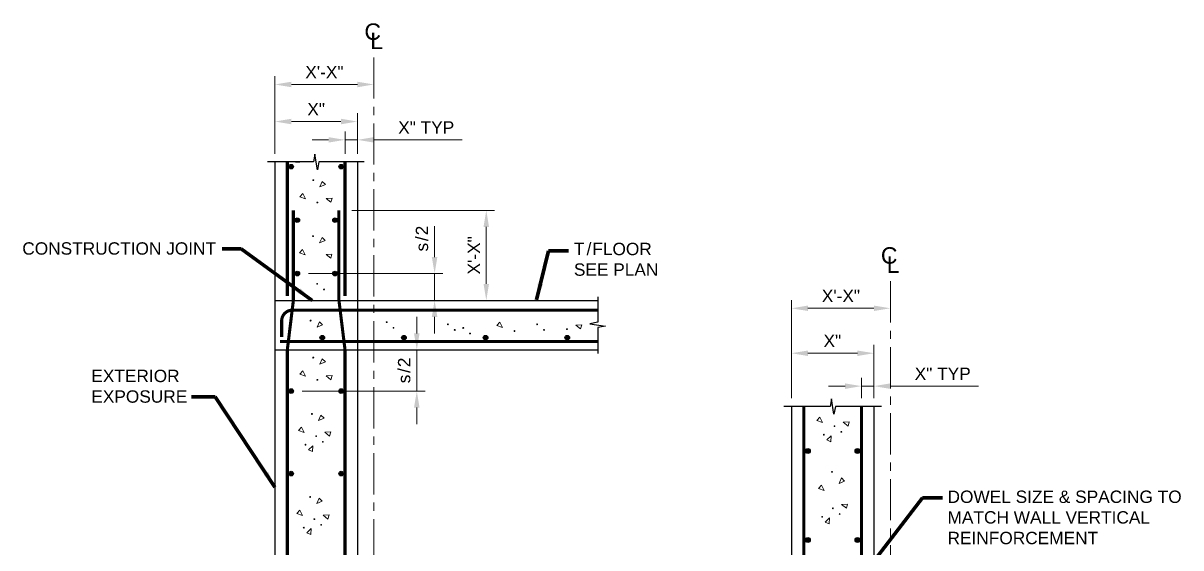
# Model space of a CAD drawing. Header units: inches. Extents: x -919 to -774, y 1785 to 1944.
# Drawn here: x -915.3 to -774.8, y 1880 to 1943.7 of the extents above; entities that cross this region are included whole.
import ezdxf

# ---------------------------------------------------------------- set-up
doc = ezdxf.new("R2010")
doc.units = ezdxf.units.IN
doc.header["$LTSCALE"] = 5
doc.header["$MEASUREMENT"] = 0
doc.linetypes.add('CENTER', pattern=[2, 1.25, -0.25, 0.25, -0.25])
doc.linetypes.add('HIDDEN', pattern=[0.375, 0.25, -0.125])
for name, color, linetype, lineweight in [('S-ANNO-DIMS', 1, 'Continuous', 20), ('S-ANNO-TEXT', 7, 'Continuous', 20), ('S-DETL', 3, 'Continuous', 30), ('S-DETL-PATT', 7, 'Continuous', 15), ('S-GRID', 9, 'CENTER', 20)]:
    doc.layers.add(name, color=color, linetype=linetype, lineweight=lineweight)
doc.styles.add('Romans', font='arial.ttf')
doc.dimstyles.get("Standard").update_dxf_attribs({"dimtxt": 0.18, "dimasz": 0.18, "dimexe": 0.18, "dimexo": 0.0625, "dimgap": 0.09, "dimtad": 0, "dimtih": 1, "dimtoh": 1, "dimdec": 4, "dimzin": 0, "dimdsep": 46, "dimtxsty": 'Standard', "dimcen": 0.09, "dimadec": 0, "dimazin": 0, "dimtfac": 1, "dimtdec": 4, "dimtofl": 0, "dimtmove": 0, "dimatfit": 3, "dimfxl": 1, "dimtolj": 1, "dimtzin": 0, "dimarcsym": 0})

# ---------------------------------------------------------------- blocks, each defined once
blk = doc.blocks.new('*D6')
at = {"layer": 'Defpoints', "color": 0, "transparency": 16777216}
for p in [(-822.05, 1903.65), (-822.05, 1897.19), (-812.05, 1897.19)]:
    blk.add_point(p, dxfattribs=at)
at = {"layer": 'S-ANNO-DIMS', "transparency": 16777216}
for p, q in [((-822.05, 1898.19), (-822.05, 1904.65)), ((-812.05, 1898.19), (-812.05, 1904.65)), ((-814.05, 1903.65), (-820.05, 1903.65))]:
    blk.add_line(p, q, dxfattribs=at)
for points in [[(-820.05, 1903.98), (-820.05, 1903.31), (-822.05, 1903.65)], [(-814.05, 1903.98), (-814.05, 1903.31), (-812.05, 1903.65)]]:
    blk.add_solid(points, dxfattribs=at)
at = {"layer": 'S-ANNO-DIMS', "transparency": 16777216, "insert": (-817.09, 1905.15), "char_height": 1.5, "attachment_point": 5, "style": 'Romans'}
blk.add_mtext('\\A1;X"', dxfattribs=at)
blk = doc.blocks.new('*D7')
at = {"layer": 'Defpoints', "color": 0, "transparency": 16777216}
for p in [(-812.05, 1899.66), (-813.55, 1897.19), (-812.05, 1896.19)]:
    blk.add_point(p, dxfattribs=at)
at = {"layer": 'S-ANNO-DIMS', "transparency": 16777216}
for p, q in [((-813.55, 1898.19), (-813.55, 1900.66)), ((-815.55, 1899.66), (-817.55, 1899.66)), ((-813.55, 1899.66), (-812.05, 1899.66)), ((-810.05, 1899.66), (-799.35, 1899.66))]:
    blk.add_line(p, q, dxfattribs=at)
for points in [[(-815.55, 1899.99), (-815.55, 1899.32), (-813.55, 1899.66)], [(-810.05, 1899.99), (-810.05, 1899.32), (-812.05, 1899.66)]]:
    blk.add_solid(points, dxfattribs=at)
at = {"layer": 'S-ANNO-DIMS', "transparency": 16777216, "insert": (-803.7, 1901.16), "char_height": 1.5, "attachment_point": 5, "style": 'Romans'}
blk.add_mtext('\\A1;X" TYP', dxfattribs=at)
blk = doc.blocks.new('*D9')
at = {"layer": 'Defpoints', "color": 0, "transparency": 16777216}
for p in [(-876.21, 1929.53), (-876.21, 1926.85), (-874.71, 1926.85)]:
    blk.add_point(p, dxfattribs=at)
at = {"layer": 'S-ANNO-DIMS', "transparency": 16777216}
for p, q in [((-876.21, 1927.85), (-876.21, 1930.53)), ((-874.71, 1927.85), (-874.71, 1930.53)), ((-878.21, 1929.53), (-880.21, 1929.53)), ((-876.21, 1929.53), (-874.71, 1929.53)), ((-872.71, 1929.53), (-862.01, 1929.53))]:
    blk.add_line(p, q, dxfattribs=at)
for points in [[(-878.21, 1929.86), (-878.21, 1929.2), (-876.21, 1929.53)], [(-872.71, 1929.86), (-872.71, 1929.2), (-874.71, 1929.53)]]:
    blk.add_solid(points, dxfattribs=at)
at = {"layer": 'S-ANNO-DIMS', "transparency": 16777216, "insert": (-866.36, 1931.03), "char_height": 1.5, "attachment_point": 5, "style": 'Romans'}
blk.add_mtext('\\A1;X" TYP', dxfattribs=at)
blk = doc.blocks.new('*D10')
at = {"layer": 'Defpoints', "color": 0, "transparency": 16777216}
for p in [(-881.66, 1913.31), (-874.71, 1910.06), (-865.34, 1910.06)]:
    blk.add_point(p, dxfattribs=at)
at = {"layer": 'S-ANNO-DIMS', "transparency": 16777216}
for p, q in [((-865.34, 1915.31), (-865.34, 1917.31)), ((-880.66, 1913.31), (-864.34, 1913.31)), ((-865.34, 1913.31), (-865.34, 1910.06)), ((-865.34, 1908.06), (-865.34, 1906.06))]:
    blk.add_line(p, q, dxfattribs=at)
for points in [[(-865.68, 1915.31), (-865.01, 1915.31), (-865.34, 1913.31)], [(-865.68, 1908.06), (-865.01, 1908.06), (-865.34, 1910.06)]]:
    blk.add_solid(points, dxfattribs=at)
at = {"layer": 'S-ANNO-DIMS', "transparency": 16777216, "insert": (-870.46, 1917.01), "char_height": 1.5, "attachment_point": 5, "rotation": 90, "style": 'Romans'}
blk.add_mtext('\\A1;{\\T1.2; }', dxfattribs=at)
blk = doc.blocks.new('*D11')
at = {"layer": 'Defpoints', "color": 0, "transparency": 16777216}
for p in [(-876.4, 1920.98), (-864.3, 1910.06), (-859.07, 1910.06)]:
    blk.add_point(p, dxfattribs=at)
at = {"layer": 'S-ANNO-DIMS', "transparency": 16777216}
for p, q in [((-875.4, 1920.98), (-858.07, 1920.98)), ((-859.07, 1918.98), (-859.07, 1912.06))]:
    blk.add_line(p, q, dxfattribs=at)
for points in [[(-859.41, 1918.98), (-858.74, 1918.98), (-859.07, 1920.98)], [(-859.41, 1912.06), (-858.74, 1912.06), (-859.07, 1910.06)]]:
    blk.add_solid(points, dxfattribs=at)
at = {"layer": 'S-ANNO-DIMS', "transparency": 16777216, "insert": (-860.57, 1915.52), "char_height": 1.5, "attachment_point": 5, "rotation": 90, "style": 'Romans'}
blk.add_mtext('\\A1;X\'-X"', dxfattribs=at)
blk = doc.blocks.new('*D16')
at = {"layer": 'Defpoints', "color": 0, "transparency": 16777216}
for p in [(-872.71, 1936.25), (-872.71, 1931.7), (-884.71, 1926.85)]:
    blk.add_point(p, dxfattribs=at)
at = {"layer": 'S-ANNO-DIMS', "transparency": 16777216}
for p, q in [((-884.71, 1927.85), (-884.71, 1937.25)), ((-882.71, 1936.25), (-874.71, 1936.25))]:
    blk.add_line(p, q, dxfattribs=at)
for points in [[(-882.71, 1936.58), (-882.71, 1935.91), (-884.71, 1936.25)], [(-874.71, 1936.58), (-874.71, 1935.91), (-872.71, 1936.25)]]:
    blk.add_solid(points, dxfattribs=at)
at = {"layer": 'S-ANNO-DIMS', "transparency": 16777216, "insert": (-878.71, 1937.75), "char_height": 1.5, "attachment_point": 5, "style": 'Romans'}
blk.add_mtext('\\A1;X\'-X"', dxfattribs=at)
blk = doc.blocks.new('*D17')
at = {"layer": 'Defpoints', "color": 0, "transparency": 16777216}
for p in [(-874.71, 1931.75), (-884.71, 1926.85), (-874.71, 1926.85)]:
    blk.add_point(p, dxfattribs=at)
at = {"layer": 'S-ANNO-DIMS', "transparency": 16777216}
for p, q in [((-884.71, 1927.85), (-884.71, 1932.75)), ((-874.71, 1927.85), (-874.71, 1932.75)), ((-882.71, 1931.75), (-876.71, 1931.75))]:
    blk.add_line(p, q, dxfattribs=at)
for points in [[(-882.71, 1932.09), (-882.71, 1931.42), (-884.71, 1931.75)], [(-876.71, 1932.09), (-876.71, 1931.42), (-874.71, 1931.75)]]:
    blk.add_solid(points, dxfattribs=at)
at = {"layer": 'S-ANNO-DIMS', "transparency": 16777216, "insert": (-879.71, 1933.25), "char_height": 1.5, "attachment_point": 5, "style": 'Romans'}
blk.add_mtext('\\A1;X"', dxfattribs=at)
blk = doc.blocks.new('*D20')
at = {"layer": 'Defpoints', "color": 0, "transparency": 16777216}
for p in [(-810.05, 1909.1), (-810.05, 1902.04), (-822.05, 1897.19)]:
    blk.add_point(p, dxfattribs=at)
at = {"layer": 'S-ANNO-DIMS', "transparency": 16777216}
for p, q in [((-822.05, 1898.19), (-822.05, 1910.1)), ((-820.05, 1909.1), (-812.05, 1909.1))]:
    blk.add_line(p, q, dxfattribs=at)
for points in [[(-820.05, 1909.43), (-820.05, 1908.77), (-822.05, 1909.1)], [(-812.05, 1909.43), (-812.05, 1908.77), (-810.05, 1909.1)]]:
    blk.add_solid(points, dxfattribs=at)
at = {"layer": 'S-ANNO-DIMS', "transparency": 16777216, "insert": (-816.05, 1910.6), "char_height": 1.5, "attachment_point": 5, "style": 'Romans'}
blk.add_mtext('\\A1;X\'-X"', dxfattribs=at)
blk = doc.blocks.new('*D21')
at = {"layer": 'Defpoints', "color": 0, "transparency": 16777216}
for p in [(-874.71, 1904.06), (-867.5, 1904.06), (-882.4, 1899.06)]:
    blk.add_point(p, dxfattribs=at)
at = {"layer": 'S-ANNO-DIMS', "transparency": 16777216}
for p, q in [((-867.5, 1906.06), (-867.5, 1908.06)), ((-867.5, 1899.06), (-867.5, 1904.06)), ((-881.4, 1899.06), (-866.5, 1899.06)), ((-867.5, 1897.06), (-867.5, 1895.06))]:
    blk.add_line(p, q, dxfattribs=at)
for points in [[(-867.84, 1906.06), (-867.17, 1906.06), (-867.5, 1904.06)], [(-867.84, 1897.06), (-867.17, 1897.06), (-867.5, 1899.06)]]:
    blk.add_solid(points, dxfattribs=at)
at = {"layer": 'S-ANNO-DIMS', "transparency": 16777216, "insert": (-870.36, 1901.06), "char_height": 1.5, "attachment_point": 5, "rotation": 90, "style": 'Romans'}
blk.add_mtext('\\A1;{\\T1.2; }', dxfattribs=at)

msp = doc.modelspace()

# ---------------------------------------------------------------- hatches: boundary and pattern name
at = {"layer": 'S-DETL', "linetype": 'Continuous'}
h = msp.add_hatch(color=256, dxfattribs=at)
h.dxf.hatch_style = 1
h.paths.add_polyline_path([(-883.0233262, 1926.2770765, -1), (-882.4608262, 1926.2770765, -1)])
h = msp.add_hatch(color=256, dxfattribs=at)
h.dxf.hatch_style = 1
h.paths.add_polyline_path([(-883.0233262, 1926.2770765, -1), (-882.4608262, 1926.2770765, -1)])
h = msp.add_hatch(color=256, dxfattribs=at)
h.dxf.hatch_style = 1
h.paths.add_polyline_path([(-883.0233262, 1926.2770765, -1), (-882.4608262, 1926.2770765, -1)])
h = msp.add_hatch(color=256, dxfattribs=at)
h.dxf.hatch_style = 1
h.paths.add_polyline_path([(-876.9608262, 1926.2770765, -1), (-876.3983262, 1926.2770765, -1)])
h = msp.add_hatch(color=256, dxfattribs=at)
h.dxf.hatch_style = 1
h.paths.add_polyline_path([(-876.9608262, 1926.2770765, -1), (-876.3983262, 1926.2770765, -1)])
h = msp.add_hatch(color=256, dxfattribs=at)
h.dxf.hatch_style = 1
h.paths.add_polyline_path([(-876.9608262, 1926.2770765, -1), (-876.3983262, 1926.2770765, -1)])
h = msp.add_hatch(color=256, dxfattribs=at)
h.dxf.hatch_style = 1
h.paths.add_polyline_path([(-882.2881467, 1919.7920978, -1), (-881.7256467, 1919.7920978, -1)])
h = msp.add_hatch(color=256, dxfattribs=at)
h.dxf.hatch_style = 1
h.paths.add_polyline_path([(-882.2881467, 1919.7920978, -1), (-881.7256467, 1919.7920978, -1)])
h = msp.add_hatch(color=256, dxfattribs=at)
h.dxf.hatch_style = 1
h.paths.add_polyline_path([(-882.2881467, 1919.7920978, -1), (-881.7256467, 1919.7920978, -1)])
h = msp.add_hatch(color=256, dxfattribs=at)
h.dxf.hatch_style = 1
h.paths.add_polyline_path([(-877.6960057, 1919.7920978, -1), (-877.1335057, 1919.7920978, -1)])
h = msp.add_hatch(color=256, dxfattribs=at)
h.dxf.hatch_style = 1
h.paths.add_polyline_path([(-877.6960057, 1919.7920978, -1), (-877.1335057, 1919.7920978, -1)])
h = msp.add_hatch(color=256, dxfattribs=at)
h.dxf.hatch_style = 1
h.paths.add_polyline_path([(-877.6960057, 1919.7920978, -1), (-877.1335057, 1919.7920978, -1)])
h = msp.add_hatch(color=256, dxfattribs=at)
h.dxf.hatch_style = 1
h.paths.add_polyline_path([(-882.2881467, 1913.3071192, -1), (-881.7256467, 1913.3071192, -1)])
h = msp.add_hatch(color=256, dxfattribs=at)
h.dxf.hatch_style = 1
h.paths.add_polyline_path([(-882.2881467, 1913.3071192, -1), (-881.7256467, 1913.3071192, -1)])
h = msp.add_hatch(color=256, dxfattribs=at)
h.dxf.hatch_style = 1
h.paths.add_polyline_path([(-882.2881467, 1913.3071192, -1), (-881.7256467, 1913.3071192, -1)])
h = msp.add_hatch(color=256, dxfattribs=at)
h.dxf.hatch_style = 1
h.paths.add_polyline_path([(-877.6960057, 1913.3071192, -1), (-877.1335057, 1913.3071192, -1)])
h = msp.add_hatch(color=256, dxfattribs=at)
h.dxf.hatch_style = 1
h.paths.add_polyline_path([(-877.6960057, 1913.3071192, -1), (-877.1335057, 1913.3071192, -1)])
h = msp.add_hatch(color=256, dxfattribs=at)
h.dxf.hatch_style = 1
h.paths.add_polyline_path([(-877.6960057, 1913.3071192, -1), (-877.1335057, 1913.3071192, -1)])
h = msp.add_hatch(color=256, dxfattribs=at)
h.dxf.hatch_style = 1
h.paths.add_polyline_path([(-879.2532288, 1905.5333798, -1), (-878.6907288, 1905.5333798, -1)])
h = msp.add_hatch(color=256, dxfattribs=at)
h.dxf.hatch_style = 1
h.paths.add_polyline_path([(-879.2532288, 1905.5333798, -1), (-878.6907288, 1905.5333798, -1)])
h = msp.add_hatch(color=256, dxfattribs=at)
h.dxf.hatch_style = 1
h.paths.add_polyline_path([(-879.2532288, 1905.5333798, -1), (-878.6907288, 1905.5333798, -1)])
h = msp.add_hatch(color=256, dxfattribs=at)
h.dxf.hatch_style = 1
h.paths.add_polyline_path([(-869.3478821, 1905.5333798, -1), (-868.7853821, 1905.5333798, -1)])
h = msp.add_hatch(color=256, dxfattribs=at)
h.dxf.hatch_style = 1
h.paths.add_polyline_path([(-869.3478821, 1905.5333798, -1), (-868.7853821, 1905.5333798, -1)])
h = msp.add_hatch(color=256, dxfattribs=at)
h.dxf.hatch_style = 1
h.paths.add_polyline_path([(-869.3478821, 1905.5333798, -1), (-868.7853821, 1905.5333798, -1)])
h = msp.add_hatch(color=256, dxfattribs=at)
h.dxf.hatch_style = 1
h.paths.add_polyline_path([(-859.4425354, 1905.5333798, -1), (-858.8800354, 1905.5333798, -1)])
h = msp.add_hatch(color=256, dxfattribs=at)
h.dxf.hatch_style = 1
h.paths.add_polyline_path([(-859.4425354, 1905.5333798, -1), (-858.8800354, 1905.5333798, -1)])
h = msp.add_hatch(color=256, dxfattribs=at)
h.dxf.hatch_style = 1
h.paths.add_polyline_path([(-859.4425354, 1905.5333798, -1), (-858.8800354, 1905.5333798, -1)])
h = msp.add_hatch(color=256, dxfattribs=at)
h.dxf.hatch_style = 1
h.paths.add_polyline_path([(-849.5371886, 1905.5333798, -1), (-848.9746886, 1905.5333798, -1)])
h = msp.add_hatch(color=256, dxfattribs=at)
h.dxf.hatch_style = 1
h.paths.add_polyline_path([(-849.5371886, 1905.5333798, -1), (-848.9746886, 1905.5333798, -1)])
h = msp.add_hatch(color=256, dxfattribs=at)
h.dxf.hatch_style = 1
h.paths.add_polyline_path([(-849.5371886, 1905.5333798, -1), (-848.9746886, 1905.5333798, -1)])
h = msp.add_hatch(color=256, dxfattribs=at)
h.dxf.hatch_style = 1
h.paths.add_polyline_path([(-883.0233262, 1899.0572997, -1), (-882.4608262, 1899.0572997, -1)])
h = msp.add_hatch(color=256, dxfattribs=at)
h.dxf.hatch_style = 1
h.paths.add_polyline_path([(-883.0233262, 1899.0572997, -1), (-882.4608262, 1899.0572997, -1)])
h = msp.add_hatch(color=256, dxfattribs=at)
h.dxf.hatch_style = 1
h.paths.add_polyline_path([(-883.0233262, 1899.0572997, -1), (-882.4608262, 1899.0572997, -1)])
h = msp.add_hatch(color=256, dxfattribs=at)
h.dxf.hatch_style = 1
h.paths.add_polyline_path([(-876.9608262, 1899.0572997, -1), (-876.3983262, 1899.0572997, -1)])
h = msp.add_hatch(color=256, dxfattribs=at)
h.dxf.hatch_style = 1
h.paths.add_polyline_path([(-876.9608262, 1899.0572997, -1), (-876.3983262, 1899.0572997, -1)])
h = msp.add_hatch(color=256, dxfattribs=at)
h.dxf.hatch_style = 1
h.paths.add_polyline_path([(-876.9608262, 1899.0572997, -1), (-876.3983262, 1899.0572997, -1)])
h = msp.add_hatch(color=256, dxfattribs=at)
h.dxf.hatch_style = 1
h.paths.add_polyline_path([(-820.366152, 1891.7903446, -1), (-819.772402, 1891.7903446, -1)])
h = msp.add_hatch(color=256, dxfattribs=at)
h.dxf.hatch_style = 1
h.paths.add_polyline_path([(-820.366152, 1891.7903446, -1), (-819.772402, 1891.7903446, -1)])
h = msp.add_hatch(color=256, dxfattribs=at)
h.dxf.hatch_style = 1
h.paths.add_polyline_path([(-820.366152, 1891.7903446, -1), (-819.772402, 1891.7903446, -1)])
h = msp.add_hatch(color=256, dxfattribs=at)
h.dxf.hatch_style = 1
h.paths.add_polyline_path([(-813.741152, 1891.7903446, 1), (-814.334902, 1891.7903446, 1)])
h = msp.add_hatch(color=256, dxfattribs=at)
h.dxf.hatch_style = 1
h.paths.add_polyline_path([(-813.741152, 1891.7903446, 1), (-814.334902, 1891.7903446, 1)])
h = msp.add_hatch(color=256, dxfattribs=at)
h.dxf.hatch_style = 1
h.paths.add_polyline_path([(-813.741152, 1891.7903446, 1), (-814.334902, 1891.7903446, 1)])
h = msp.add_hatch(color=256, dxfattribs=at)
h.dxf.hatch_style = 1
h.paths.add_polyline_path([(-883.0233262, 1889.0426395, -1), (-882.4608262, 1889.0426395, -1)])
h = msp.add_hatch(color=256, dxfattribs=at)
h.dxf.hatch_style = 1
h.paths.add_polyline_path([(-883.0233262, 1889.0426395, -1), (-882.4608262, 1889.0426395, -1)])
h = msp.add_hatch(color=256, dxfattribs=at)
h.dxf.hatch_style = 1
h.paths.add_polyline_path([(-876.9608262, 1889.0426395, -1), (-876.3983262, 1889.0426395, -1)])
h = msp.add_hatch(color=256, dxfattribs=at)
h.dxf.hatch_style = 1
h.paths.add_polyline_path([(-876.9608262, 1889.0426395, -1), (-876.3983262, 1889.0426395, -1)])
h = msp.add_hatch(color=256, dxfattribs=at)
h.dxf.hatch_style = 1
h.paths.add_polyline_path([(-876.9608262, 1889.0426395, -1), (-876.3983262, 1889.0426395, -1)])
h = msp.add_hatch(color=256, dxfattribs=at)
h.dxf.hatch_style = 1
h.paths.add_polyline_path([(-820.366152, 1880.9906258, -1), (-819.772402, 1880.9906258, -1)])
h = msp.add_hatch(color=256, dxfattribs=at)
h.dxf.hatch_style = 1
h.paths.add_polyline_path([(-820.366152, 1880.9906258, -1), (-819.772402, 1880.9906258, -1)])
h = msp.add_hatch(color=256, dxfattribs=at)
h.dxf.hatch_style = 1
h.paths.add_polyline_path([(-820.366152, 1880.9906258, -1), (-819.772402, 1880.9906258, -1)])
h = msp.add_hatch(color=256, dxfattribs=at)
h.dxf.hatch_style = 1
h.paths.add_polyline_path([(-813.741152, 1880.9906258, 1), (-814.334902, 1880.9906258, 1)])
h = msp.add_hatch(color=256, dxfattribs=at)
h.dxf.hatch_style = 1
h.paths.add_polyline_path([(-813.741152, 1880.9906258, 1), (-814.334902, 1880.9906258, 1)])
h = msp.add_hatch(color=256, dxfattribs=at)
h.dxf.hatch_style = 1
h.paths.add_polyline_path([(-813.741152, 1880.9906258, 1), (-814.334902, 1880.9906258, 1)])

# ---------------------------------------------------------------- linework, layer by layer
at = {"layer": 'S-ANNO-DIMS'}
msp.add_line((-865.3446108, 1915.3071191), (-865.3446108, 1919.045864), dxfattribs=at)
at = {"layer": 'S-DETL', "linetype": 'Continuous'}
for p, q in [((-884.7108262, 1926.8499558), (-884.7108262, 1847.9913287)), ((-874.7108262, 1926.8499558), (-874.7108262, 1853.9913287)), ((-884.7108262, 1910.0646298), (-845.5559233, 1910.0646298)), ((-884.7108262, 1904.0646298), (-845.5559233, 1904.0646298)), ((-822.053652, 1897.1902041), (-822.053652, 1834.5578901)), ((-812.053652, 1897.1902041), (-812.053652, 1834.5578901))]:
    msp.add_line(p, q, dxfattribs=at)
at = {"layer": 'S-DETL'}
for p, q in [((-882.2108262, 1926.8499558), (-881.7108262, 1926.8499558)), ((-877.2108262, 1926.8499558), (-877.7108262, 1926.8499558))]:
    msp.add_line(p, q, dxfattribs=at)
at = {"layer": 'S-DETL', "linetype": 'Continuous'}
for points in [[(-873.8758185, 1926.8499558), (-879.3678733, 1926.8499558), (-879.5615237, 1925.9093498), (-879.8601288, 1927.7905617), (-880.0168964, 1926.8499558), (-885.6324715, 1926.8499558)], [(-845.5559233, 1910.4934948), (-845.5559233, 1907.4075827), (-846.4965292, 1907.2139323), (-844.6153173, 1906.9153273), (-845.5559233, 1906.7585596), (-845.5559233, 1903.6357649)], [(-811.1273268, 1897.1902041), (-816.7053693, 1897.1902041), (-816.8990197, 1896.2495981), (-817.1976248, 1898.13081), (-817.3543925, 1897.1902041), (-822.9693177, 1897.1902041)]]:
    msp.add_lwpolyline(points, dxfattribs=at)
at = {"layer": 'S-DETL', "const_width": 0.375}
for points in [[(-883.2108262, 1910.6040042), (-883.2108262, 1926.8499558)], [(-876.2108262, 1910.6040042), (-876.2108262, 1926.8499558)], [(-820.553652, 1897.1902041), (-820.553652, 1853.9913287)], [(-813.553652, 1897.1902041), (-813.553652, 1853.9913287)]]:
    msp.add_lwpolyline(points, dxfattribs=at)
at = {"layer": 'S-DETL', "linetype": 'Continuous', "const_width": 0.375}
for points in [[(-882.4756467, 1920.9841923), (-882.4756467, 1910.0646298), (-883.2108262, 1904.0646298), (-883.2108262, 1853.9913287)], [(-876.9460057, 1920.9841923), (-876.9460057, 1910.0646298), (-876.2108262, 1904.0646298), (-876.2108262, 1853.9913287)], [(-884.0858262, 1905.0646298), (-845.5559233, 1905.0646298)]]:
    msp.add_lwpolyline(points, dxfattribs=at)
msp.add_lwpolyline([(-845.5559233, 1908.8771298), (-882.5858262, 1908.8771298, 0.4142135624), (-883.8983262, 1907.5646298), (-883.8983262, 1905.6271298)], format="xyb", dxfattribs=at)
at = {"layer": 'S-DETL', "linetype": 'Continuous'}
for centre, radius in [((-882.7420762, 1926.2770765), 0.28125), ((-882.7420762, 1926.2770765), 0.28125), ((-882.7420762, 1926.2770765), 0.28125), ((-876.6795762, 1926.2770765), 0.28125), ((-876.6795762, 1926.2770765), 0.28125), ((-876.6795762, 1926.2770765), 0.28125), ((-882.0068967, 1919.7920978), 0.28125), ((-882.0068967, 1919.7920978), 0.28125), ((-882.0068967, 1919.7920978), 0.28125), ((-877.4147557, 1919.7920978), 0.28125), ((-877.4147557, 1919.7920978), 0.28125), ((-877.4147557, 1919.7920978), 0.28125), ((-882.0068967, 1913.3071192), 0.28125), ((-882.0068967, 1913.3071192), 0.28125), ((-882.0068967, 1913.3071192), 0.28125), ((-877.4147557, 1913.3071192), 0.28125), ((-877.4147557, 1913.3071192), 0.28125), ((-877.4147557, 1913.3071192), 0.28125), ((-878.9719788, 1905.5333798), 0.28125), ((-878.9719788, 1905.5333798), 0.28125), ((-878.9719788, 1905.5333798), 0.28125), ((-869.0666321, 1905.5333798), 0.28125), ((-869.0666321, 1905.5333798), 0.28125), ((-869.0666321, 1905.5333798), 0.28125), ((-859.1612854, 1905.5333798), 0.28125), ((-859.1612854, 1905.5333798), 0.28125), ((-859.1612854, 1905.5333798), 0.28125), ((-849.2559386, 1905.5333798), 0.28125), ((-849.2559386, 1905.5333798), 0.28125), ((-849.2559386, 1905.5333798), 0.28125), ((-882.7420762, 1899.0572997), 0.28125), ((-882.7420762, 1899.0572997), 0.28125), ((-882.7420762, 1899.0572997), 0.28125), ((-876.6795762, 1899.0572997), 0.28125), ((-876.6795762, 1899.0572997), 0.28125), ((-876.6795762, 1899.0572997), 0.28125), ((-820.069277, 1891.7903446), 0.296875), ((-820.069277, 1891.7903446), 0.296875), ((-820.069277, 1891.7903446), 0.296875), ((-814.038027, 1891.7903446), 0.296875), ((-814.038027, 1891.7903446), 0.296875), ((-814.038027, 1891.7903446), 0.296875), ((-882.7420762, 1889.0426395), 0.28125), ((-882.7420762, 1889.0426395), 0.28125), ((-882.7420762, 1889.0426395), 0.28125), ((-876.6795762, 1889.0426395), 0.28125), ((-876.6795762, 1889.0426395), 0.28125), ((-876.6795762, 1889.0426395), 0.28125), ((-820.069277, 1880.9906258), 0.296875), ((-820.069277, 1880.9906258), 0.296875), ((-820.069277, 1880.9906258), 0.296875), ((-814.038027, 1880.9906258), 0.296875), ((-814.038027, 1880.9906258), 0.296875), ((-814.038027, 1880.9906258), 0.296875)]:
    msp.add_circle(centre, radius, dxfattribs=at)
at = {"layer": 'S-DETL-PATT', "flags": 128}
for points in [[(-880.1129545, 1924.6334716, 1), (-880.0092745, 1924.6334716, 1)], [(-879.6098653, 1921.9348593, 1), (-879.5061853, 1921.9348593, 1)], [(-880.140557, 1917.8469018, 1), (-880.036877, 1917.8469018, 1)], [(-879.6374678, 1912.0702287, 1), (-879.5337878, 1912.0702287, 1)], [(-878.8120681, 1911.3888601, 1), (-878.7083881, 1911.3888601, 1)], [(-880.4392042, 1907.6037095, 1), (-880.3355242, 1907.6037095, 1)], [(-871.2034671, 1907.4169156, 1), (-871.0997871, 1907.4169156, 1)], [(-870.3780674, 1906.735547, 1), (-870.2743874, 1906.735547, 1)], [(-863.7750045, 1907.1517654, 1), (-863.6713245, 1907.1517654, 1)], [(-862.9496048, 1906.4703968, 1), (-862.8459248, 1906.4703968, 1)], [(-861.9167431, 1906.7202951, 1), (-861.8130631, 1906.7202951, 1)], [(-861.0913434, 1906.0389265, 1), (-860.9876634, 1906.0389265, 1)], [(-855.6967059, 1906.334675, 1), (-855.5930259, 1906.334675, 1)], [(-852.9506712, 1907.1517654, 1), (-852.8469912, 1907.1517654, 1)], [(-852.1252715, 1906.4703968, 1), (-852.0215915, 1906.4703968, 1)], [(-849.3418416, 1906.5716079, 1), (-849.2381616, 1906.5716079, 1)], [(-880.1129545, 1903.1186577, 1), (-880.0092745, 1903.1186577, 1)], [(-879.6098653, 1900.4200453, 1), (-879.5061853, 1900.4200453, 1)], [(-880.273363, 1896.2855494, 1), (-880.169683, 1896.2855494, 1)], [(-816.8797556, 1894.7988239, 1), (-816.7760756, 1894.7988239, 1)], [(-879.7702738, 1893.5869371, 1), (-879.6665938, 1893.5869371, 1)], [(-818.1685674, 1893.7658328, 1), (-818.0648874, 1893.7658328, 1)], [(-816.0543559, 1894.1174553, 1), (-815.9506759, 1894.1174553, 1)], [(-881.0590855, 1892.553946, 1), (-880.9554055, 1892.553946, 1)], [(-878.9448741, 1892.9055685, 1), (-878.8411941, 1892.9055685, 1)], [(-817.1840593, 1889.2685656, 1), (-817.0803793, 1889.2685656, 1)], [(-880.4818328, 1886.2195132, 1), (-880.3781528, 1886.2195132, 1)], [(-817.0821184, 1884.8329649, 1), (-816.9784384, 1884.8329649, 1)], [(-879.9787436, 1883.5209009, 1), (-879.8750636, 1883.5209009, 1)], [(-818.3709302, 1883.7999738, 1), (-818.2672502, 1883.7999738, 1)], [(-816.2567187, 1884.1515963, 1), (-816.1530387, 1884.1515963, 1)], [(-881.2675554, 1882.4879098, 1), (-881.1638754, 1882.4879098, 1)], [(-879.1533439, 1882.8395323, 1), (-879.0496639, 1882.8395323, 1)]]:
    msp.add_lwpolyline(points, format="xyb", close=True, dxfattribs=at)
for points in [[(-878.5960207, 1924.1178828), (-879.2702837, 1923.8302325), (-878.9709134, 1924.4927755)], [(-881.341139, 1923.0199902), (-881.0052929, 1922.3683916), (-881.6878232, 1922.6188677)], [(-877.9170731, 1921.9545745), (-878.4892008, 1922.4128792), (-877.7638313, 1922.4621235)], [(-878.6236233, 1917.331313), (-879.2978862, 1917.0436627), (-878.998516, 1917.7062057)], [(-881.3687415, 1916.2334204), (-881.0328955, 1915.5818218), (-881.7154257, 1915.832298)], [(-877.9446757, 1915.1680047), (-878.5168033, 1915.6263094), (-877.7914339, 1915.6755537)], [(-878.9222705, 1907.0881207), (-879.5965334, 1906.8004703), (-879.2971632, 1907.4630134)], [(-857.4279796, 1907.4198059), (-857.0921335, 1906.7682074), (-857.7746638, 1907.0186835)], [(-847.6490495, 1906.5913231), (-848.2211772, 1907.0496278), (-847.4958077, 1907.0988721)], [(-878.5960207, 1902.6030688), (-879.2702837, 1902.3154185), (-878.9709134, 1902.9779616)], [(-881.341139, 1901.5051762), (-881.0052929, 1900.8535777), (-881.6878232, 1901.1040538)], [(-877.9170731, 1900.4397605), (-878.4892008, 1900.8980653), (-877.7638313, 1900.9473096)], [(-878.7564292, 1895.7699606), (-879.4306922, 1895.4823103), (-879.131322, 1896.1448533)], [(-881.5015475, 1894.672068), (-881.1657014, 1894.0204694), (-881.8482317, 1894.2709456)], [(-818.6110294, 1895.8839548), (-818.2751833, 1895.2323562), (-818.9577135, 1895.4828324)], [(-815.1869635, 1894.8185391), (-815.7590912, 1895.2768438), (-815.0337217, 1895.3260882)], [(-878.0774817, 1893.6066523), (-878.6496093, 1894.064957), (-877.9242399, 1894.1142014)], [(-817.7520233, 1893.1342799), (-817.2283395, 1893.6472404), (-817.2665457, 1892.9212059)], [(-880.6425415, 1891.9223931), (-880.1188577, 1892.4353536), (-880.1570638, 1891.7093191)], [(-818.4122439, 1887.6550841), (-818.0763978, 1887.0034856), (-818.758928, 1887.2539617)], [(-815.599868, 1888.1479561), (-816.274131, 1887.8603058), (-815.9747607, 1888.5228488)], [(-878.9648991, 1885.7039244), (-879.639162, 1885.4162741), (-879.3397918, 1886.0788171)], [(-815.3893263, 1884.8526801), (-815.9614539, 1885.3109848), (-815.2360845, 1885.3602292)], [(-881.7100174, 1884.6060318), (-881.3741713, 1883.9544332), (-882.0567015, 1884.2049093)], [(-878.2859515, 1883.5406161), (-878.8580791, 1883.9989208), (-878.1327097, 1884.0481651)], [(-817.9543861, 1883.1684209), (-817.4307023, 1883.6813814), (-817.4689084, 1882.9553469)], [(-880.8510113, 1881.8563568), (-880.3273275, 1882.3693174), (-880.3655336, 1881.6432829)]]:
    msp.add_lwpolyline(points, close=True, dxfattribs=at)
at = {"layer": 'S-GRID', "linetype": 'CENTER', "ltscale": 0.8}
for p, q in [((-872.7108262, 1939.5305167), (-872.7108262, 1820.2635206)), ((-810.053652, 1912.384066), (-810.053652, 1817.7385693))]:
    msp.add_line(p, q, dxfattribs=at)

# ---------------------------------------------------------------- texts
at = {"layer": 'S-ANNO-DIMS', "char_height": 1.499999989, "attachment_point": 5, "rotation": 90, "style": 'Romans'}
for insert in [(-866.8701906, 1917.5514916), (-869.0286866, 1901.5609648)]:
    msp.add_mtext('\\A1;{\\T1.2;s/}2', dxfattribs=dict(at, insert=insert))
at = {"layer": 'S-ANNO-TEXT', "linetype": 'HIDDEN', "style": 'Romans'}
for s, p in [('C', (-873.8592734, 1941.6551236)), ('L', (-873.1558306, 1940.5305167)), ('C', (-811.2020992, 1914.5086728)), ('L', (-810.4986564, 1913.384066))]:
    msp.add_text(s, height=2, dxfattribs=at).set_placement(p)
at = {"layer": 'S-ANNO-TEXT', "char_height": 1.499999989, "style": 'Romans'}
for s, insert, attachment_point in [('\\A1;CONSTRUCTION JOINT', (-891.8519646, 1917.1046593), 3), ('\\A1;{\\T1.2;T/}FLOOR\\PSEE PLAN', (-848.4443119, 1917.0442928), 1), ('\\A1;EXTERIOR\\PEXPOSURE', (-906.988823, 1901.647877), 1), ('\\A1;DOWEL SIZE & SPACING TO \\PMATCH WALL VERTICAL \\PREINFORCEMENT', (-803.117243, 1886.9891763), 1)]:
    msp.add_mtext(s, dxfattribs=dict(at, insert=insert, attachment_point=attachment_point))

# ---------------------------------------------------------------- dimensions: what is measured, and where the dimension line sits
at = {"layer": 'S-ANNO-DIMS'}
for base, p1, p2, text, override, picture, middle in [((-872.7108262, 1936.2466282), (-884.7108262, 1926.8499558), (-872.7108262, 1931.7027586), 'X\'-X"', {"dimscale": 16, "dimtxt": 0.09375, "dimasz": 0.125, "dimexe": 0.0625, "dimgap": 0.0625, "dimtih": 0, "dimtoh": 0, "dimdec": 5, "dimlfac": 1, "dimrnd": 0.03125, "dimzin": 7, "dimlunit": 4, "dimtxsty": 'Romans', "dimcen": 0.125, "dimse2": 1, "dimclrd": 256, "dimclre": 256, "dimclrt": 256, "dimadec": 4, "dimtdec": 5, "dimtofl": 1, "dimtvp": 1, "dimfrac": 2, "dimtzin": 3, "dimlwd": 65535, "dimlwe": 65535}, '*D16', (-878.7108262, 1936.2466282)), ((-874.7108262, 1931.7516873), (-884.7108262, 1926.8499558), (-874.7108262, 1926.8499558), 'X"', {"dimscale": 16, "dimtxt": 0.09375, "dimasz": 0.125, "dimexe": 0.0625, "dimgap": 0.0625, "dimtih": 0, "dimtoh": 0, "dimdec": 5, "dimlfac": 1, "dimrnd": 0.03125, "dimzin": 7, "dimlunit": 4, "dimtxsty": 'Romans', "dimcen": 0.125, "dimse2": 0, "dimclrd": 256, "dimclre": 256, "dimclrt": 256, "dimadec": 4, "dimtdec": 5, "dimtofl": 1, "dimtvp": 1, "dimfrac": 2, "dimtzin": 3, "dimlwd": 65535, "dimlwe": 65535}, '*D17', (-879.7108262, 1931.7516873)), ((-810.053652, 1909.1001774), (-822.053652, 1897.1902041), (-810.053652, 1902.0430069), 'X\'-X"', {"dimscale": 16, "dimtxt": 0.09375, "dimasz": 0.125, "dimexe": 0.0625, "dimgap": 0.0625, "dimtih": 0, "dimtoh": 0, "dimdec": 5, "dimlfac": 1, "dimrnd": 0.03125, "dimzin": 7, "dimlunit": 4, "dimtxsty": 'Romans', "dimcen": 0.125, "dimse2": 1, "dimclrd": 256, "dimclre": 256, "dimclrt": 256, "dimadec": 4, "dimtdec": 5, "dimtofl": 1, "dimtvp": 1, "dimfrac": 2, "dimtzin": 3, "dimlwd": 65535, "dimlwe": 65535}, '*D20', (-816.053652, 1909.1001774)), ((-812.053652, 1899.6555581), (-813.553652, 1897.1902041), (-812.053652, 1896.1902041), 'X" TYP', {"dimscale": 16, "dimtxt": 0.09375, "dimasz": 0.125, "dimexe": 0.0625, "dimgap": 0.0625, "dimtih": 0, "dimtoh": 0, "dimdec": 5, "dimlfac": 1, "dimrnd": 0.03125, "dimzin": 7, "dimlunit": 4, "dimtxsty": 'Romans', "dimcen": 0.125, "dimse2": 1, "dimclrd": 256, "dimclre": 256, "dimclrt": 256, "dimadec": 4, "dimtdec": 5, "dimtofl": 1, "dimtvp": 1, "dimfrac": 2, "dimtzin": 3, "dimlwd": 65535, "dimlwe": 65535}, '*D7', (-803.7042319, 1899.6555581))]:
    dim = msp.add_linear_dim(base=base, p1=p1, p2=p2, text=text, dimstyle='Standard', override=override, dxfattribs=at)
    dim.commit()
    dim.dimension.update_dxf_attribs({"geometry": picture, "text_midpoint": middle, "dimtype": 128})
for base, p1, p2, angle, text, override, picture, middle in [((-876.2108262, 1929.5309569), (-874.7108262, 1926.8499558), (-876.2108262, 1926.8499558), 180, 'X" TYP', {"dimscale": 16, "dimtxt": 0.09375, "dimasz": 0.125, "dimexe": 0.0625, "dimgap": 0.0625, "dimtih": 0, "dimtoh": 0, "dimdec": 5, "dimlfac": 1, "dimrnd": 0.03125, "dimzin": 7, "dimlunit": 4, "dimtxsty": 'Romans', "dimcen": 0.125, "dimclrd": 256, "dimclre": 256, "dimclrt": 256, "dimadec": 4, "dimtdec": 5, "dimtofl": 1, "dimtvp": 1, "dimfrac": 2, "dimtzin": 3, "dimlwd": 65535, "dimlwe": 65535}, '*D9', (-866.3614061, 1929.5309569)), ((-859.0741789, 1910.0646298), (-876.3983262, 1920.9841923), (-864.3013683, 1910.0646298), 270, 'X\'-X"', {"dimscale": 16, "dimtxt": 0.09375, "dimasz": 0.125, "dimexe": 0.0625, "dimgap": 0.0625, "dimtih": 0, "dimtoh": 0, "dimdec": 5, "dimlfac": 1, "dimrnd": 0.03125, "dimzin": 7, "dimlunit": 4, "dimtxsty": 'Romans', "dimcen": 0.125, "dimse2": 1, "dimclrd": 256, "dimclre": 256, "dimclrt": 256, "dimadec": 4, "dimtdec": 5, "dimtofl": 1, "dimtvp": 1, "dimfrac": 2, "dimtzin": 3, "dimlwd": 65535, "dimlwe": 65535}, '*D11', (-859.0741789, 1915.5244111)), ((-865.3446108, 1910.0646298), (-881.6631467, 1913.3071192), (-874.7108262, 1910.0646298), 270, '{\\T1.2; }', {"dimscale": 16, "dimtxt": 0.09375, "dimasz": 0.125, "dimexe": 0.0625, "dimgap": 0.0625, "dimtih": 0, "dimtoh": 0, "dimdec": 5, "dimlfac": 1, "dimrnd": 0.03125, "dimzin": 7, "dimlunit": 4, "dimtxsty": 'Romans', "dimcen": 0.125, "dimse2": 1, "dimclrd": 256, "dimclre": 256, "dimclrt": 256, "dimadec": 4, "dimtdec": 5, "dimtofl": 1, "dimtmove": 2, "dimtvp": 1, "dimfrac": 2, "dimtzin": 3, "dimlwd": 65535, "dimlwe": 65535}, '*D10', (-870.4575191, 1917.0068194)), ((-867.5031068, 1904.0646298), (-882.3983262, 1899.0572997), (-874.7108262, 1904.0646298), 90, '{\\T1.2; }', {"dimscale": 16, "dimtxt": 0.09375, "dimasz": 0.125, "dimexe": 0.0625, "dimgap": 0.0625, "dimtih": 0, "dimtoh": 0, "dimdec": 5, "dimlfac": 1, "dimrnd": 0.03125, "dimzin": 7, "dimlunit": 4, "dimtxsty": 'Romans', "dimcen": 0.125, "dimse2": 1, "dimclrd": 256, "dimclre": 256, "dimclrt": 256, "dimadec": 4, "dimtdec": 5, "dimtofl": 1, "dimtmove": 2, "dimtvp": 1, "dimfrac": 2, "dimtzin": 3, "dimlwd": 65535, "dimlwe": 65535}, '*D21', (-870.3568766, 1901.0646298)), ((-822.053652, 1903.6461198), (-812.053652, 1897.1902041), (-822.053652, 1897.1902041), 180, 'X"', {"dimscale": 16, "dimtxt": 0.09375, "dimasz": 0.125, "dimexe": 0.0625, "dimgap": 0.0625, "dimtih": 0, "dimtoh": 0, "dimdec": 5, "dimlfac": 1, "dimrnd": 0.03125, "dimzin": 7, "dimlunit": 4, "dimtxsty": 'Romans', "dimcen": 0.125, "dimclrd": 256, "dimclre": 256, "dimclrt": 256, "dimadec": 4, "dimtdec": 5, "dimtofl": 1, "dimtvp": 1, "dimfrac": 2, "dimtzin": 3, "dimlwd": 65535, "dimlwe": 65535}, '*D6', (-817.090246, 1903.6461198))]:
    dim = msp.add_linear_dim(base=base, p1=p1, p2=p2, angle=angle, text=text, dimstyle='Standard', override=override, dxfattribs=at)
    dim.commit()
    dim.dimension.update_dxf_attribs({"geometry": picture, "text_midpoint": middle, "dimtype": 128})

# ---------------------------------------------------------------- leaders
at = {"layer": 'S-ANNO-TEXT'}
for points in [[(-880.1865464, 1910.0627742), (-888.7991021, 1916.3285679), (-891.1019646, 1916.3285679)], [(-852.9813771, 1910.1218222), (-851.5138137, 1916.0785084), (-849.1069909, 1916.0785084)], [(-884.7108262, 1887.4206422), (-891.9721968, 1898.3451827), (-894.8460878, 1898.3451827)], [(-812.8514501, 1877.3930278), (-806.1429091, 1886.1133145), (-803.7360863, 1886.1133145)]]:
    msp.add_leader(points, dimstyle='Standard', override={"dimscale": 16, "dimtxt": 0.09375, "dimasz": 0.125, "dimexe": 0.0625, "dimgap": 0.0625, "dimtad": 0, "dimtih": 0, "dimtoh": 0, "dimdec": 5, "dimlfac": 16, "dimrnd": 0.03125, "dimzin": 7, "dimlunit": 4, "dimtxsty": 'Romans', "dimcen": 0.125, "dimclrd": 256, "dimclre": 256, "dimclrt": 256, "dimadec": 4, "dimtdec": 5, "dimtofl": 1, "dimtvp": 1, "dimfrac": 2, "dimtzin": 3, "dimlwd": 65535, "dimlwe": 65535}, dxfattribs=at)

doc.saveas('drawing.dxf')
